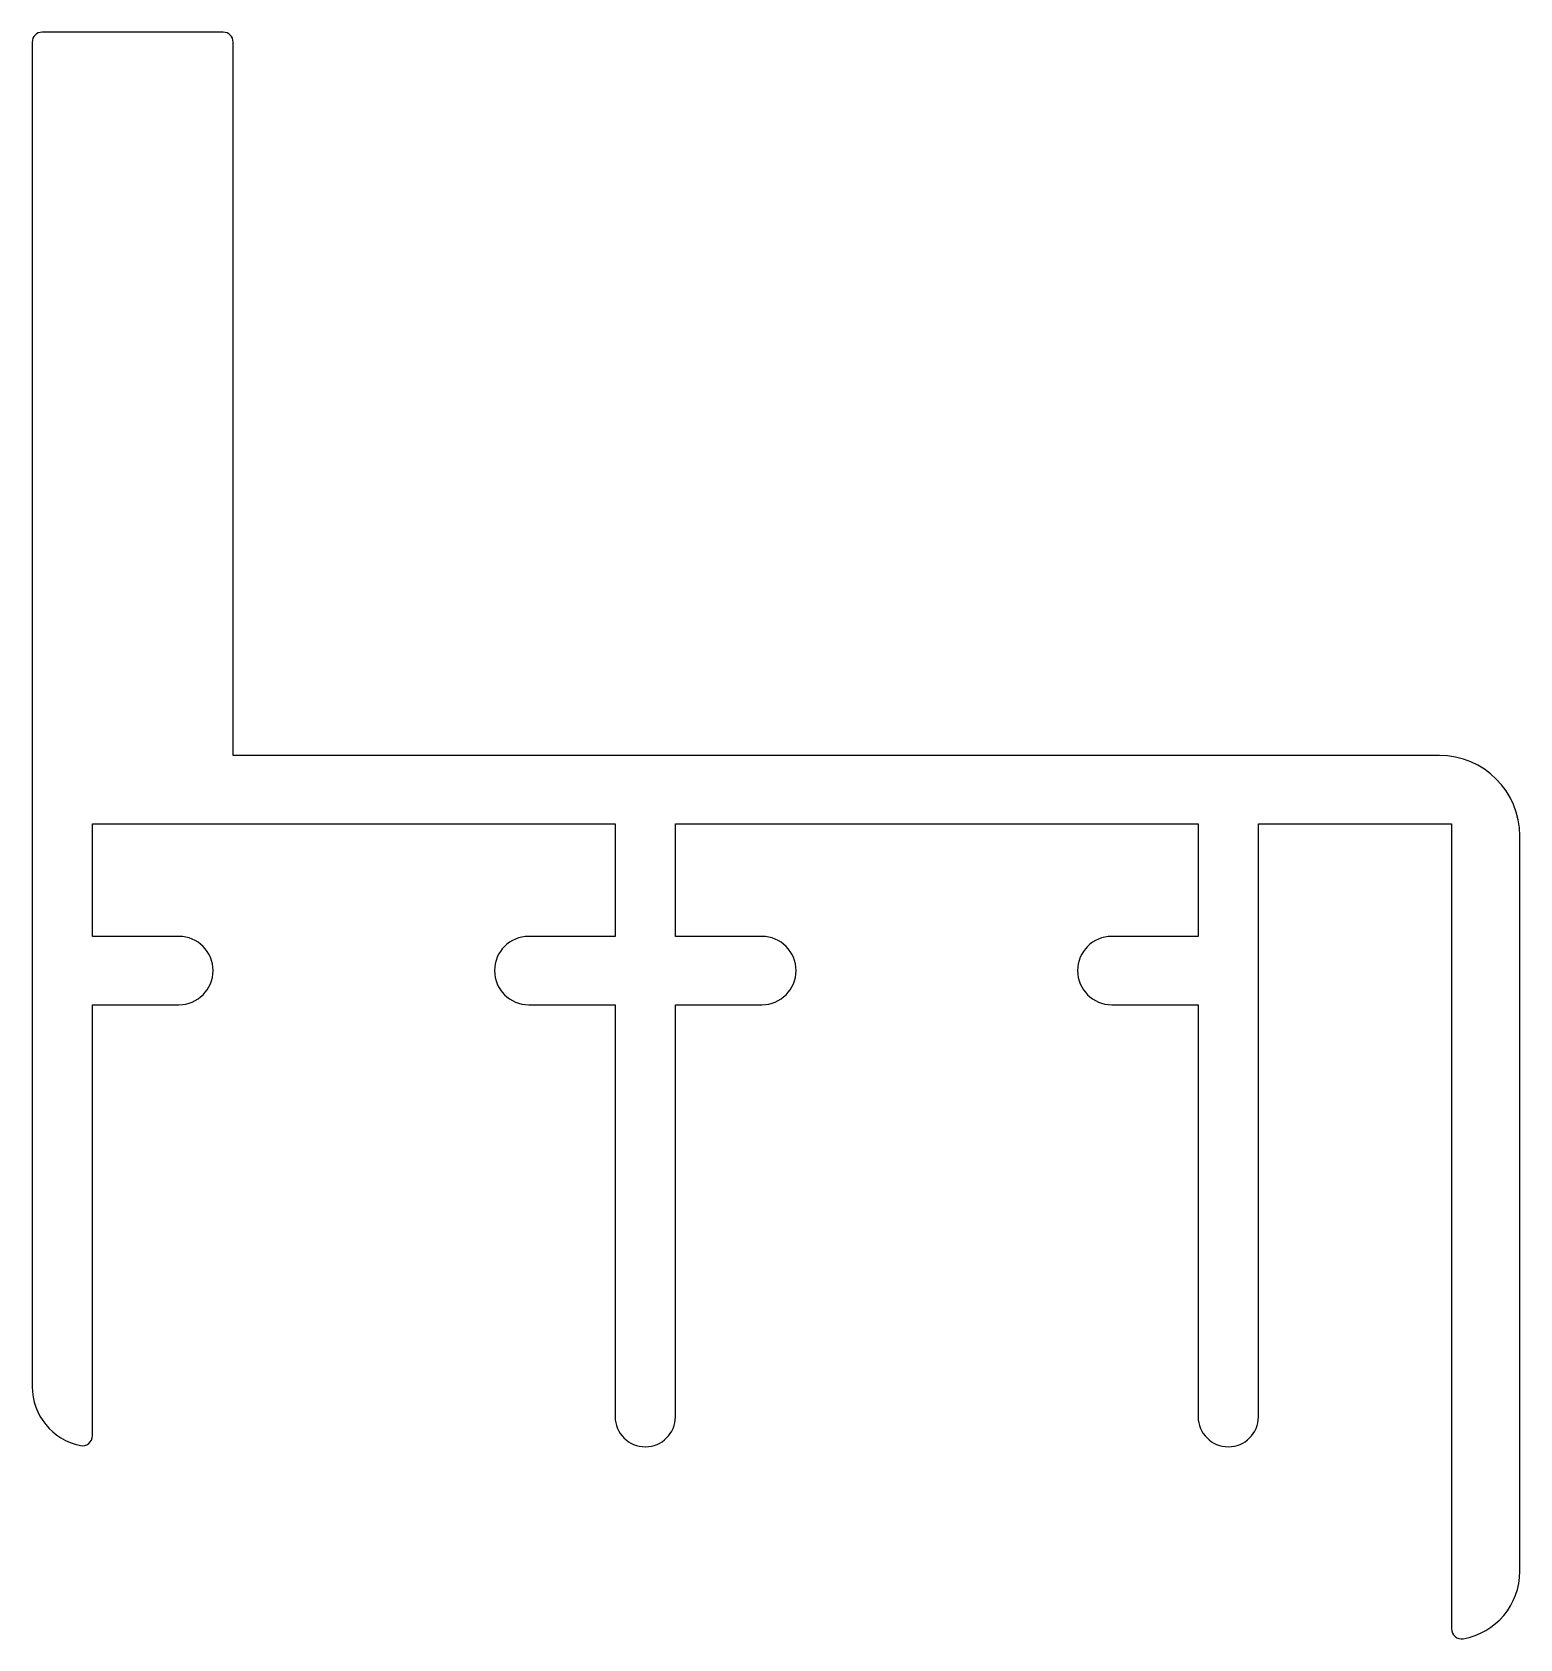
# Model space of a CAD drawing. Extents: x 727.2 to 764.2, y 674.3 to 714.2.
import ezdxf

# ---------------------------------------------------------------- set-up
doc = ezdxf.new("R2010")
doc.units = 0
doc.layers.get('0').update_dxf_attribs({"linetype": 'CONTINUOUS'})

msp = doc.modelspace()

# ---------------------------------------------------------------- linework, layer by layer
for p, q in [((731.929, 714.24), (727.429, 714.24)), ((727.179, 713.99), (727.179, 680.54)), ((732.179, 696.24), (732.179, 713.99)), ((762.179, 696.24), (732.179, 696.24)), ((728.679, 694.54), (741.679, 694.54)), ((728.679, 691.74), (728.679, 694.54)), ((741.679, 694.54), (741.679, 691.74)), ((743.179, 691.74), (743.179, 694.54)), ((743.179, 694.54), (756.179, 694.54)), ((756.179, 694.54), (756.179, 691.74)), ((757.679, 679.79), (757.679, 694.54)), ((757.679, 694.54), (762.479, 694.54)), ((762.479, 694.54), (762.479, 674.512)), ((764.179, 675.94), (764.179, 694.24)), ((730.829, 691.74), (728.679, 691.74)), ((741.679, 691.74), (739.529, 691.74)), ((745.329, 691.74), (743.179, 691.74)), ((756.179, 691.74), (754.029, 691.74)), ((728.679, 690.04), (730.829, 690.04)), ((728.679, 679.315), (728.679, 690.04)), ((739.529, 690.04), (741.679, 690.04)), ((741.679, 690.04), (741.679, 679.79)), ((743.179, 690.04), (745.329, 690.04)), ((743.179, 679.79), (743.179, 690.04)), ((754.029, 690.04), (756.179, 690.04)), ((756.179, 690.04), (756.179, 679.79))]:
    msp.add_line(p, q)
for centre, radius, start, end in [((727.429, 713.99), 0.25, 90, 180), ((731.929, 713.99), 0.25, 0, 90), ((762.179, 694.24), 2, 0, 90), ((730.829, 690.89), 0.85, 270, 90), ((739.529, 690.89), 0.85, 90, 270), ((745.329, 690.89), 0.85, 270, 90), ((754.029, 690.89), 0.85, 90, 270), ((728.679, 680.54), 1.5, 180, 258.463), ((742.429, 679.79), 0.75, 180, 0), ((756.929, 679.79), 0.75, 180, 0), ((728.429, 679.315), 0.25, 258.463, 0), ((762.479, 675.94), 1.7, 279.9282, 0), ((762.729, 674.512), 0.25, 180, 279.9282)]:
    msp.add_arc(centre, radius, start, end)

doc.saveas('drawing.dxf')
